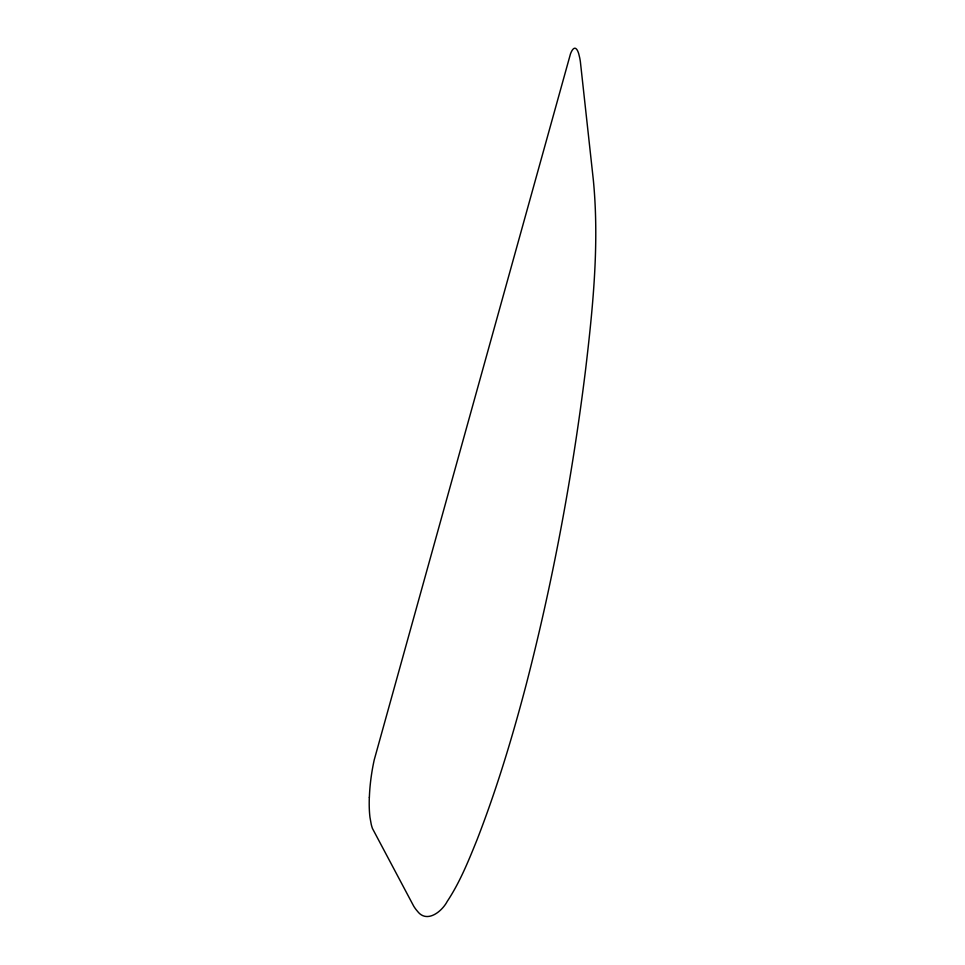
<?xml version="1.0" encoding="UTF-8"?>
<svg xmlns="http://www.w3.org/2000/svg" width="965" height="965" viewBox="0 0 965 965"><rect width="100%" height="100%" fill="white"/><g stroke="black" fill="none" stroke-linecap="round" stroke-linejoin="round"><path stroke-width="1.45" d="M369.33 797.331A60.168 16.357 -81.1 0 0 369.981 817.403L371.223 824.291A65.222 17.708 -81.1 0 0 372.466 828.501L413.695 906.135A230.008 54.173 -82.5 0 0 417.35 911.117C426.771 923.782 441.91 911.575 447.217 901.431C459.835 882.42 468.411 861.094 476.939 840.033C496.734 789.117 512.524 736.717 526.371 683.908C553.042 580.604 572.51 475.48 585.586 369.607C592.606 310.163 598.758 250.14 594.223 190.262A192.759 38.13 -85.9 0 0 593.306 179.683L580.375 61.712A48.154 9.192 -87.4 0 0 579.736 57.936L578.711 53.726A44.269 8.432 -87.4 0 0 576.177 48.817A44.052 8.396 -87.4 0 0 570.496 53.823L374.227 759.889A59.854 16.272 -81.1 0 0 369.366 797.295"/></g></svg>
